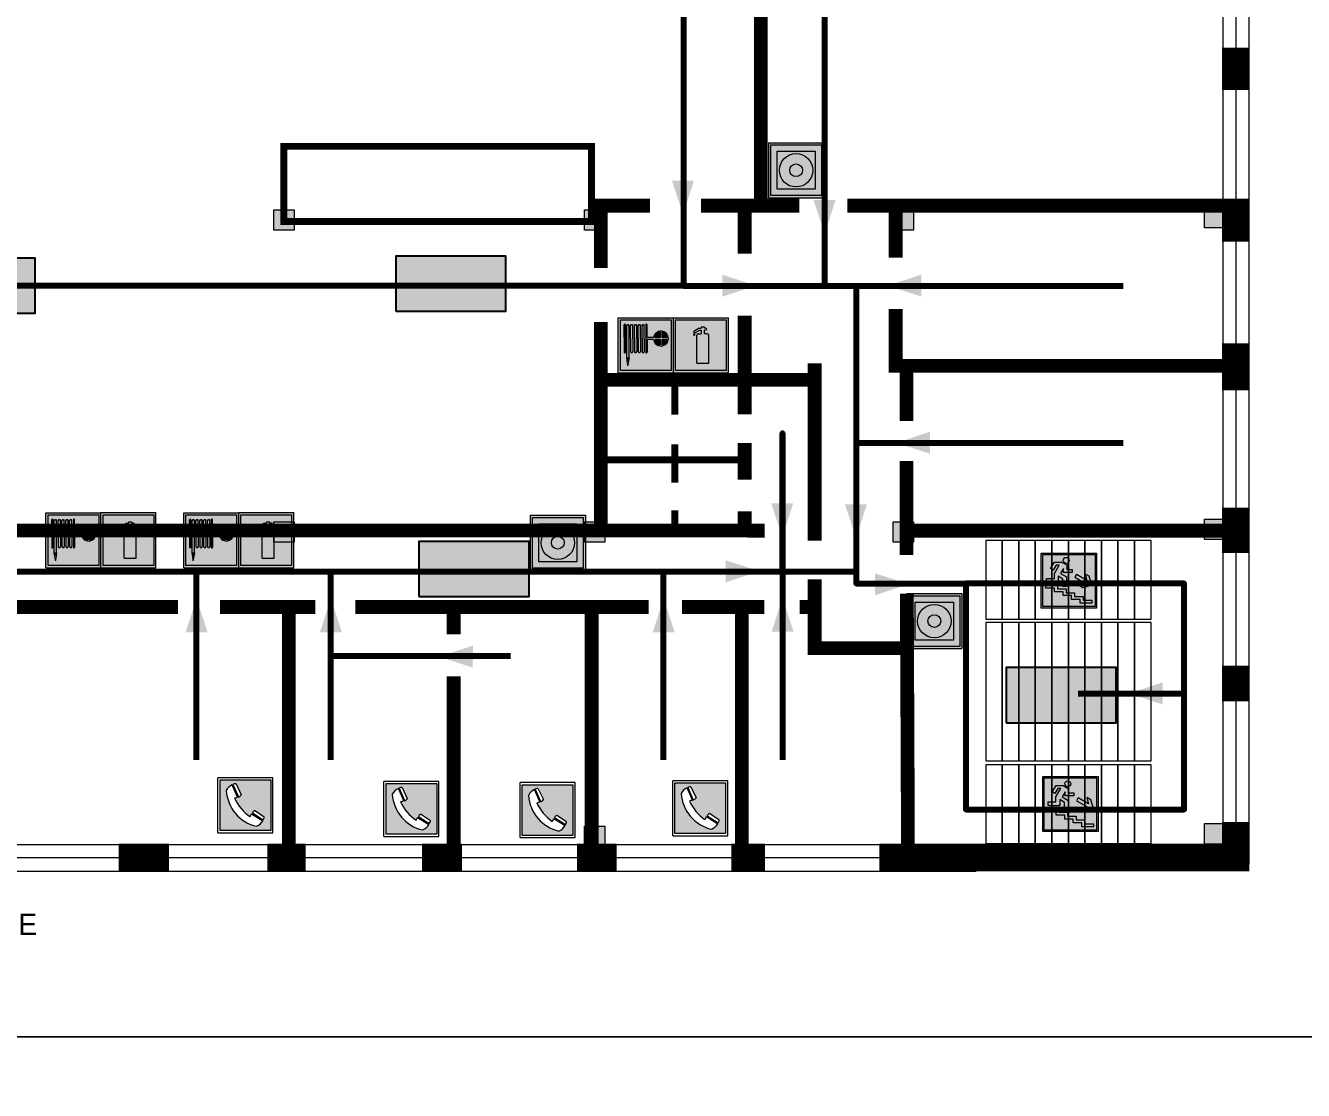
# Model space of a CAD drawing. Header units: millimetres. Extents: x 13810 to 67229, y 12374 to 21950.
# Drawn here: x 25011.2 to 25178.2, y 14932.6 to 15071.8 of the extents above; entities that cross this region are included whole.
import ezdxf

# ---------------------------------------------------------------- set-up
doc = ezdxf.new("R2010")
doc.units = ezdxf.units.MM
doc.layers.add('План_Штампы', color=7, linetype='Continuous')
doc.styles.add('обычный', font='arial.ttf')

# ---------------------------------------------------------------- blocks, each defined once
blk = doc.blocks.new('A$C32E8229D')
at = {"true_color": 0xffffff}
blk.add_hatch(color=7, dxfattribs=at).paths.add_polyline_path([(0, 0), (0, -8), (16, -8), (16, 0)])
h = blk.add_hatch(color=126)
h.paths.add_polyline_path([(0.2, -0.2), (15.8, -0.2), (15.8, -7.8), (0.2, -7.8)])
h.paths.add_polyline_path([(13.49, -2.05), (12.08, -2.05), (11.37, -2.63, 0.162397), (11.29, -2.84), (11.29, -3.63), (10.35, -3.63), (10.35, -4.05), (11.68, -4.05), (11.68, -3.48), (12.26, -4.28), (11.29, -5.1), (11.29, -6.78), (11.85, -6.78), (11.85, -5.44), (12.8, -4.64), (12.8, -5.94), (14.46, -5.94), (14.46, -5.39), (13.45, -5.39), (13.45, -3.97), (12.46, -2.59), (13.15, -2.59), (13.69, -3.34), (14.18, -3)], flags=16)
h.paths.add_polyline_path([(10.74, -1.82, 1), (11.8, -1.82, 1)], flags=16)
h.paths.add_polyline_path([(9.39, -3.59), (5.99, -3.59), (6.56, -3.03), (5.91, -3.03), (5.1, -3.83), (5.91, -4.64), (6.56, -4.64), (5.99, -4.09), (9.39, -4.09)], flags=16)
h.paths.add_polyline_path([(4.29, -1.08), (1.72, -1.08), (1.72, -6.6), (4.29, -6.6)], flags=16)
at = {"color": 126}
blk.add_lwpolyline([(16, -8), (0, -8), (0, 0), (16, 0)], close=True, dxfattribs=at)
blk = doc.blocks.new('A$C54414219')
at = {"true_color": 0xffffff}
h = blk.add_hatch(color=7, dxfattribs=at)
h.paths.add_polyline_path([(2.39, -9.45), (2.39, -18.3), (11.23, -18.3), (11.23, -9.45)], flags=0)
h.paths.add_polyline_path([(10.71, -13.87, -1), (2.92, -13.87, -1)], flags=0)
h.paths.add_polyline_path([(8.3, -13.87, -1), (5.33, -13.87, -1)], flags=0)
h.paths.add_polyline_path([(0.41, -7.47), (0.41, -20.27), (13.21, -20.27), (13.21, -7.47)])
h.paths.add_polyline_path([(0.92, -19.77), (12.71, -19.77), (12.71, -7.98), (0.92, -7.98)], flags=16)
h.paths.add_polyline_path([(11.23, -9.45), (11.23, -18.3), (2.39, -18.3), (2.39, -9.45)], flags=0)
at = {"lineweight": 5}
h = blk.add_hatch(color=242, dxfattribs=at)
h.paths.add_polyline_path([(12.71, -7.98), (0.92, -7.98), (0.92, -19.77), (12.71, -19.77)])
h.paths.add_polyline_path([(11.23, -18.3), (2.39, -18.3), (2.39, -9.45), (11.23, -9.45)], flags=16)
h.paths.add_polyline_path([(10.71, -13.87, -1), (2.92, -13.87, -1)], flags=0)
h.paths.add_polyline_path([(8.3, -13.87, -1), (5.33, -13.87, -1)], flags=0)
at = {"true_color": 0xffffff}
h = blk.add_hatch(color=7, dxfattribs=at)
h.paths.add_polyline_path([(2.39, -9.45), (2.39, -18.3), (11.23, -18.3), (11.23, -9.45)])
h.paths.add_polyline_path([(10.71, -13.87, -1), (2.92, -13.87, -1)], flags=16)
h.paths.add_polyline_path([(8.3, -13.87, -1), (5.33, -13.87, -1)], flags=0)
at = {"lineweight": 5}
h = blk.add_hatch(color=242, dxfattribs=at)
h.paths.add_polyline_path([(2.92, -13.87, 1), (10.71, -13.87, 1)])
h.paths.add_polyline_path([(8.3, -13.87, -1), (5.33, -13.87, -1)], flags=16)
at = {"color": 242, "lineweight": 5}
for p, q in [((0.41, -20.27), (0.41, -7.47)), ((0.41, -7.47), (13.21, -7.47)), ((0.41, -7.47), (13.21, -7.47)), ((13.21, -20.27), (13.21, -7.47)), ((0.41, -20.27), (13.21, -20.27))]:
    blk.add_line(p, q, dxfattribs=at)
for points in [[(0.92, -7.98), (12.71, -7.98), (12.71, -19.77), (0.92, -19.77)], [(2.39, -9.45), (11.23, -9.45), (11.23, -18.3), (2.39, -18.3)]]:
    blk.add_lwpolyline(points, close=True, dxfattribs=at)
for radius in [3.89, 1.49]:
    blk.add_circle((6.81, -13.87), radius, dxfattribs=at)
blk = doc.blocks.new('A$C456E1F9C')
at = {"lineweight": 5}
h = blk.add_hatch(color=242, dxfattribs=at)
h.paths.add_polyline_path([(0.51, -1.47), (0.51, -13.26), (12.29, -13.26), (12.29, -1.47)])
h.paths.add_polyline_path([(5.42, -4.95, -0.254479), (4.78, -5.4), (3.52, -2.53, -0.209735), (4.23, -2.4)], flags=16)
h.paths.add_polyline_path([(8.53, -8.6), (10.87, -10.17), (10.54, -10.76), (8.03, -9.13, -0.192251)], flags=16)
h.paths.add_polyline_path([(4.61, -5.49, 0.005518), (3.87, -5.72, 0.128647), (7.49, -10.01, 0.00809), (7.83, -9.33), (10.47, -10.97, -0.16736), (8.99, -12.25, -0.327862), (1.95, -3.95, -0.166952), (3.36, -2.62)], flags=16)
at = {"color": 242, "lineweight": 5}
for p, q in [((0, -13.77), (0, -0.97)), ((12.8, -0.97), (0, -0.97)), ((4.61, -5.49), (3.36, -2.62)), ((3.52, -2.53), (4.78, -5.4)), ((4.23, -2.4), (5.42, -4.95)), ((12.8, -13.77), (12.8, -0.97)), ((10.81, -10.12), (8.53, -8.6)), ((7.83, -9.33), (10.47, -10.97)), ((8.03, -9.13), (10.54, -10.76)), ((10.54, -10.76), (10.8, -10.3)), ((10.8, -10.3), (10.81, -10.12)), ((0, -13.77), (12.8, -13.77))]:
    blk.add_line(p, q, dxfattribs=at)
blk.add_lwpolyline([(0.51, -1.47), (12.29, -1.47), (12.29, -13.26), (0.51, -13.26)], close=True, dxfattribs=at)
for centre, radius, start, end in [((4.59, -5.34), 2.99, 114.2845, 152.1974), ((4.02, -3.27), 0.891, 76.3284, 123.7092), ((11.12, -3.31), 9.19, 183.9915, 256.6009), ((14.98, -39.1), 35.17, 107.1487, 108.4135), ((13.86, -0.94), 11.08, 205.5536, 234.8762), ((4.68, -4.59), 0.824, 276.9621, 334.0723), ((8.94, -9.5), 0.989, 114.4092, 157.9388), ((-13.31, 0.8), 23.44, 332.5487, 334.4027), ((7.87, -9.46), 3, 291.9291, 329.9329)]:
    blk.add_arc(centre, radius, start, end, dxfattribs=at)
blk = doc.blocks.new('вниз')
at = {"lineweight": 0, "true_color": 0xffffff}
h = blk.add_hatch(color=7, dxfattribs=at)
h.dxf.hatch_style = 1
h.paths.add_polyline_path([(40994.51, -4472.22), (40986.51, -4472.22), (40986.51, -4480.22), (40994.51, -4480.22)])
h.paths.add_polyline_path([(40994.31, -4472.42), (40994.31, -4480.01), (40986.71, -4480.01), (40986.71, -4472.42)], flags=16)
h.paths.add_polyline_path([(40988.43, -4473.53), (40989.43, -4473.53), (40990.19, -4473.96), (40990.19, -4474.6), (40991, -4474.6), (40991, -4475.06), (40989.73, -4475.06), (40989.73, -4474.46), (40989.3, -4475.18), (40990.17, -4475.7), (40990.17, -4477.11), (40989.63, -4477.11), (40989.63, -4476.01), (40988.94, -4475.59), (40988.94, -4476.46), (40988.94, -4476.46), (40987.47, -4476.46), (40987.26, -4476.46), (40987.26, -4475.92), (40988.4, -4475.92), (40988.4, -4475.2), (40989.1, -4473.99), (40988.66, -4473.99), (40988.24, -4474.7), (40987.86, -4474.47), (40988.41, -4473.56)], flags=0)
h.paths.add_polyline_path([(40990.55, -4473.29, -1), (40989.69, -4473.29, -1)], flags=0)
h.paths.add_polyline_path([(40988.85, -4476.89), (40988.85, -4477.43), (40990.1, -4477.43), (40990.1, -4477.99), (40991.34, -4477.99), (40991.34, -4478.54), (40992.59, -4478.54), (40992.59, -4479.09), (40993.83, -4479.09), (40993.83, -4479.52), (40992.17, -4479.52), (40992.17, -4478.97), (40990.91, -4478.97), (40990.91, -4478.41), (40989.68, -4478.41), (40989.68, -4477.86), (40988.43, -4477.86), (40988.43, -4477.31), (40987.6, -4477.31), (40987.18, -4477.31), (40987.18, -4476.89)], flags=0)
h.paths.add_polyline_path([(40991.61, -4475.33), (40993.12, -4476.2), (40992.9, -4475.27), (40993.48, -4475.6), (40993.83, -4476.88), (40992.56, -4477.22), (40991.97, -4476.88), (40992.9, -4476.61), (40991.38, -4475.74), (40991.58, -4475.39)], flags=0)
h.paths.add_polyline_path([(40990.19, -4473.96), (40989.43, -4473.53), (40988.43, -4473.53), (40988.41, -4473.56), (40987.86, -4474.47), (40988.24, -4474.7), (40988.66, -4473.99), (40989.1, -4473.99), (40988.4, -4475.2), (40988.4, -4475.92), (40987.26, -4475.92), (40987.26, -4476.46), (40987.47, -4476.46), (40988.94, -4476.46), (40988.94, -4476.27), (40988.94, -4475.59), (40989.63, -4476.01), (40989.63, -4477.11), (40990.17, -4477.11), (40990.17, -4475.7), (40989.3, -4475.18), (40989.73, -4474.46), (40989.73, -4475.06), (40991, -4475.06), (40991, -4474.6), (40990.19, -4474.6)], flags=0)
h.paths.add_polyline_path([(40990.55, -4473.29, 1), (40989.69, -4473.29, 1)], flags=0)
h.paths.add_polyline_path([(40991.61, -4475.33), (40991.58, -4475.39), (40991.38, -4475.74), (40992.9, -4476.61), (40991.97, -4476.88), (40992.56, -4477.22), (40993.83, -4476.88), (40993.48, -4475.6), (40992.9, -4475.27), (40993.12, -4476.2)], flags=0)
h.paths.add_polyline_path([(40990.1, -4477.43), (40988.85, -4477.43), (40988.85, -4476.89), (40987.18, -4476.89), (40987.18, -4477.31), (40987.6, -4477.31), (40988.43, -4477.31), (40988.43, -4477.86), (40989.68, -4477.86), (40989.68, -4478.41), (40990.91, -4478.41), (40990.91, -4478.97), (40992.17, -4478.97), (40992.17, -4479.52), (40993.83, -4479.52), (40993.83, -4479.09), (40992.59, -4479.09), (40992.59, -4478.54), (40991.34, -4478.54), (40991.34, -4477.99), (40990.1, -4477.99)], flags=0)
at = {"lineweight": 0}
h = blk.add_hatch(color=126, dxfattribs=at)
h.dxf.hatch_style = 1
h.paths.add_polyline_path([(40994.31, -4472.42), (40986.71, -4472.42), (40986.71, -4480.01), (40994.31, -4480.01)])
h.paths.add_polyline_path([(40988.43, -4473.53), (40989.43, -4473.53), (40990.19, -4473.96), (40990.19, -4474.6), (40991, -4474.6), (40991, -4475.06), (40989.73, -4475.06), (40989.73, -4474.46), (40989.3, -4475.18), (40990.17, -4475.7), (40990.17, -4477.11), (40989.63, -4477.11), (40989.63, -4476.01), (40988.94, -4475.59), (40988.94, -4476.46), (40988.94, -4476.46), (40987.47, -4476.46), (40987.26, -4476.46), (40987.26, -4475.92), (40988.4, -4475.92), (40988.4, -4475.2), (40989.1, -4473.99), (40988.66, -4473.99), (40988.24, -4474.7), (40987.86, -4474.47), (40988.41, -4473.56)], flags=16)
h.paths.add_polyline_path([(40990.55, -4473.29, -1), (40989.69, -4473.29, -1)], flags=16)
h.paths.add_polyline_path([(40988.85, -4476.89), (40988.85, -4477.43), (40990.1, -4477.43), (40990.1, -4477.99), (40991.34, -4477.99), (40991.34, -4478.54), (40992.59, -4478.54), (40992.59, -4479.09), (40993.83, -4479.09), (40993.83, -4479.52), (40992.17, -4479.52), (40992.17, -4478.97), (40990.91, -4478.97), (40990.91, -4478.41), (40989.68, -4478.41), (40989.68, -4477.86), (40988.43, -4477.86), (40988.43, -4477.31), (40987.6, -4477.31), (40987.18, -4477.31), (40987.18, -4476.89)], flags=16)
h.paths.add_polyline_path([(40991.61, -4475.33), (40993.12, -4476.2), (40992.9, -4475.27), (40993.48, -4475.6), (40993.83, -4476.88), (40992.56, -4477.22), (40991.97, -4476.88), (40992.9, -4476.61), (40991.38, -4475.74), (40991.58, -4475.39)], flags=16)
at = {"lineweight": 0, "true_color": 0xffffff}
h = blk.add_hatch(color=7, dxfattribs=at)
h.dxf.hatch_style = 1
h.paths.add_polyline_path([(40989.73, -4474.46), (40989.73, -4475.06), (40991, -4475.06), (40991, -4474.6), (40990.19, -4474.6), (40990.19, -4473.96), (40989.43, -4473.53), (40988.43, -4473.53), (40988.41, -4473.56), (40987.86, -4474.47), (40988.24, -4474.7), (40988.66, -4473.99), (40989.1, -4473.99), (40988.4, -4475.2), (40988.4, -4475.92), (40987.26, -4475.92), (40987.26, -4476.46), (40987.47, -4476.46), (40988.94, -4476.46), (40988.94, -4475.59), (40989.63, -4476.01), (40989.63, -4477.11), (40990.17, -4477.11), (40990.17, -4475.7), (40989.3, -4475.18)])
h.paths.add_polyline_path([(40989.69, -4473.29, 1), (40990.55, -4473.29, 1)])
h.paths.add_polyline_path([(40991.61, -4475.33), (40991.58, -4475.39), (40991.38, -4475.74), (40992.9, -4476.61), (40991.97, -4476.88), (40992.56, -4477.22), (40993.83, -4476.88), (40993.48, -4475.6), (40992.9, -4475.27), (40993.12, -4476.2)])
h.paths.add_polyline_path([(40990.1, -4477.43), (40988.85, -4477.43), (40988.85, -4476.89), (40987.18, -4476.89), (40987.18, -4477.31), (40987.6, -4477.31), (40988.43, -4477.31), (40988.43, -4477.86), (40989.68, -4477.86), (40989.68, -4478.41), (40990.91, -4478.41), (40990.91, -4478.97), (40992.17, -4478.97), (40992.17, -4479.52), (40993.83, -4479.52), (40993.83, -4479.09), (40992.59, -4479.09), (40992.59, -4478.54), (40991.34, -4478.54), (40991.34, -4477.99), (40990.1, -4477.99)])
at = {"color": 126, "lineweight": 0}
for points in [[(40986.51, -4472.22), (40994.51, -4472.22), (40994.51, -4480.22), (40986.51, -4480.22)], [(40986.71, -4472.42), (40994.31, -4472.42), (40994.31, -4480.01), (40986.71, -4480.01)]]:
    blk.add_lwpolyline(points, close=True, dxfattribs=at)
for points in [[(40987.47, -4476.46), (40987.26, -4476.46), (40987.26, -4475.92), (40988.4, -4475.92), (40988.4, -4475.2), (40989.1, -4473.99), (40988.66, -4473.99), (40988.24, -4474.7), (40987.86, -4474.47), (40988.41, -4473.56), (40988.43, -4473.53), (40989.43, -4473.53), (40990.19, -4473.96), (40990.19, -4474.6), (40991, -4474.6), (40991, -4475.06), (40989.73, -4475.06), (40989.73, -4474.46), (40989.3, -4475.18), (40990.17, -4475.7), (40990.17, -4477.11), (40989.63, -4477.11), (40989.63, -4476.01), (40988.94, -4475.59), (40988.94, -4476.46)], [(40987.47, -4476.46), (40988.94, -4476.46), (40988.94, -4476.27)], [(40991.58, -4475.39), (40991.38, -4475.74), (40992.9, -4476.61), (40991.97, -4476.88), (40992.56, -4477.22), (40993.83, -4476.88), (40993.48, -4475.6), (40992.9, -4475.27), (40993.12, -4476.2), (40991.61, -4475.33), (40991.58, -4475.39)], [(40987.6, -4477.31), (40987.18, -4477.31), (40987.18, -4476.89), (40988.85, -4476.89), (40988.85, -4477.43), (40990.1, -4477.43), (40990.1, -4477.99), (40991.34, -4477.99), (40991.34, -4478.54), (40992.59, -4478.54), (40992.59, -4479.09), (40993.83, -4479.09), (40993.83, -4479.52), (40992.17, -4479.52), (40992.17, -4478.97), (40990.91, -4478.97), (40990.91, -4478.41), (40989.68, -4478.41), (40989.68, -4477.86), (40988.43, -4477.86), (40988.43, -4477.31), (40987.6, -4477.31)]]:
    blk.add_lwpolyline(points, dxfattribs=at)
blk.add_circle((40990.12, -4473.29), 0.432, dxfattribs=at)
blk = doc.blocks.new('A$C37112FD5')
at = {"true_color": 0xf5f5ff}
h = blk.add_hatch(color=7, dxfattribs=at)
h.dxf.hatch_style = 1
h.paths.add_polyline_path([(12.8, -7.4), (0, -7.4), (0, -20.2), (12.8, -20.2)])
h.paths.add_polyline_path([(12.29, -7.91), (12.29, -19.69), (0.51, -19.69), (0.51, -7.91)], flags=16)
h.paths.add_polyline_path([(4.98, -9.04, -0.42597), (5.17, -9.22), (5.17, -12.25), (5.17, -15.29, -0.432244), (4.98, -15.47), (4.83, -15.47, -0.42597), (4.64, -15.29), (4.64, -12.25), (4.64, -9.22, -0.432244), (4.83, -9.04)], flags=0)
h.paths.add_polyline_path([(4.28, -9.22), (4.28, -12.25), (4.28, -15.29, -0.432244), (4.09, -15.47), (3.94, -15.47, -0.42597), (3.75, -15.29), (3.75, -12.25), (3.75, -9.22, -0.432244), (3.94, -9.04), (4.09, -9.04, -0.42597)], flags=0)
h.paths.add_polyline_path([(5.72, -9.04), (5.87, -9.04, -0.42597), (6.06, -9.22), (6.06, -12.25), (6.06, -15.29, -0.432244), (5.87, -15.47), (5.72, -15.47, -0.42597), (5.53, -15.29), (5.53, -12.25), (5.53, -9.22, -0.432244)], flags=0)
h.paths.add_polyline_path([(6.42, -8.9), (6.5, -8.9, -0.42597), (6.69, -9.08), (6.69, -12.03), (8.21, -12.03, -15.824349), (8.21, -12.47), (6.69, -12.47), (6.69, -15.42, -0.432244), (6.5, -15.6), (6.42, -15.6)], flags=0)
h.paths.add_polyline_path([(3.39, -9.22), (3.39, -12.25), (3.39, -15.29, -0.432244), (3.2, -15.47), (3.05, -15.47, -0.42597), (2.85, -15.29), (2.85, -12.25), (2.85, -9.22, -0.432244), (3.05, -9.04), (3.2, -9.04, -0.42597)], flags=0)
h.paths.add_polyline_path([(2.5, -9.22), (2.5, -16.71), (1.96, -16.71), (1.96, -9.22, -0.432244), (2.15, -9.04), (2.31, -9.04, -0.42597)], flags=0)
h.paths.add_polyline_path([(1.61, -8.9), (1.61, -15.6), (1.57, -15.6, -0.42597), (1.37, -15.42), (1.37, -12.03), (1.37, -9.09, -0.432244), (1.57, -8.9)], flags=0)
h.paths.add_polyline_path([(9.76, -10.81), (9.76, -12.03), (8.49, -12.03, -0.336371)], flags=0)
h.paths.add_polyline_path([(8.49, -12.47), (9.76, -12.47), (9.76, -13.7, -0.336371)], flags=0)
h.paths.add_polyline_path([(10.11, -10.81, -0.336371), (11.38, -12.03), (10.11, -12.03)], flags=0)
h.paths.add_polyline_path([(10.11, -12.47), (11.38, -12.47, -0.336371), (10.11, -13.7)], flags=0)
h.paths.add_polyline_path([(2.5, -16.84), (2.5, -17.05), (1.97, -17.05), (1.97, -16.84)], flags=0)
h.paths.add_polyline_path([(2.5, -17.24, -0.033778), (2.24, -18.6, -0.033778), (1.97, -17.24)], flags=0)
h = blk.add_hatch(color=242)
h.dxf.hatch_style = 1
h.paths.add_polyline_path([(12.29, -7.91), (0.51, -7.91), (0.51, -19.69), (12.29, -19.69)])
h.paths.add_polyline_path([(6.42, -15.6), (6.42, -8.9), (6.5, -8.9, -0.42597), (6.69, -9.08), (6.69, -12.03), (8.21, -12.03, -15.824349), (8.21, -12.47), (6.69, -12.47), (6.69, -15.42, -0.432244), (6.5, -15.6)], flags=16)
h.paths.add_polyline_path([(5.87, -15.47), (5.72, -15.47, -0.42597), (5.53, -15.29), (5.53, -12.25), (5.53, -9.22, -0.432244), (5.72, -9.04), (5.87, -9.04, -0.42597), (6.06, -9.22), (6.06, -12.25), (6.06, -15.29, -0.432244)], flags=16)
h.paths.add_polyline_path([(4.98, -15.47), (4.83, -15.47, -0.42597), (4.64, -15.29), (4.64, -12.25), (4.64, -9.22, -0.432244), (4.83, -9.04), (4.98, -9.04, -0.42597), (5.17, -9.22), (5.17, -12.25), (5.17, -15.29, -0.432244)], flags=16)
h.paths.add_polyline_path([(4.09, -15.47), (3.94, -15.47, -0.42597), (3.75, -15.29), (3.75, -12.25), (3.75, -9.22, -0.432244), (3.94, -9.04), (4.09, -9.04, -0.42597), (4.28, -9.22), (4.28, -12.25), (4.28, -15.29, -0.432244)], flags=16)
h.paths.add_polyline_path([(3.2, -15.47), (3.05, -15.47, -0.42597), (2.85, -15.29), (2.85, -12.25), (2.85, -9.22, -0.432244), (3.05, -9.04), (3.2, -9.04, -0.42597), (3.39, -9.22), (3.39, -12.25), (3.39, -15.29, -0.432244)], flags=16)
h.paths.add_polyline_path([(2.5, -17.05), (1.97, -17.05), (1.97, -16.84), (2.5, -16.84)], flags=16)
h.paths.add_polyline_path([(2.5, -17.24, -0.033778), (2.24, -18.6, -0.033778), (1.97, -17.24)], flags=16)
h.paths.add_polyline_path([(2.5, -16.71), (1.96, -16.71), (1.96, -9.22, -0.432244), (2.15, -9.04), (2.31, -9.04, -0.42597), (2.5, -9.22)], flags=16)
h.paths.add_polyline_path([(1.61, -15.6), (1.57, -15.6, -0.42597), (1.37, -15.42), (1.37, -12.03), (1.37, -9.09, -0.432244), (1.57, -8.9), (1.61, -8.9)], flags=16)
h.paths.add_polyline_path([(8.49, -12.47), (9.76, -12.47), (9.76, -13.7, -0.336371)], flags=0)
h.paths.add_polyline_path([(10.11, -13.7), (10.11, -12.47), (11.38, -12.47, -0.336371)], flags=0)
h.paths.add_polyline_path([(8.49, -12.03, -0.336371), (9.76, -10.81), (9.76, -12.03)], flags=0)
h.paths.add_polyline_path([(10.11, -12.03), (10.11, -10.81, -0.336371), (11.38, -12.03)], flags=0)
h = blk.add_hatch(color=7, dxfattribs=at)
h.dxf.hatch_style = 1
h.paths.add_polyline_path([(1.61, -8.9), (1.57, -8.9, 0.432244), (1.37, -9.09), (1.37, -12.03), (1.37, -15.42, 0.42597), (1.57, -15.6), (1.61, -15.6)])
h.paths.add_polyline_path([(2.5, -9.22, 0.42597), (2.31, -9.04), (2.15, -9.04, 0.432244), (1.96, -9.22), (1.96, -16.71), (2.5, -16.71)])
h.paths.add_polyline_path([(2.5, -16.84), (1.97, -16.84), (1.97, -17.05), (2.5, -17.05)])
h.paths.add_polyline_path([(2.5, -17.24), (1.97, -17.24, 0.033778), (2.24, -18.6, 0.033778)])
h.paths.add_polyline_path([(3.39, -12.25), (3.39, -9.22, 0.42597), (3.2, -9.04), (3.05, -9.04, 0.432244), (2.85, -9.22), (2.85, -12.25), (2.85, -15.29, 0.42597), (3.05, -15.47), (3.2, -15.47, 0.432244), (3.39, -15.29)])
h.paths.add_polyline_path([(4.28, -12.25), (4.28, -9.22, 0.42597), (4.09, -9.04), (3.94, -9.04, 0.432244), (3.75, -9.22), (3.75, -12.25), (3.75, -15.29, 0.42597), (3.94, -15.47), (4.09, -15.47, 0.432244), (4.28, -15.29)])
h.paths.add_polyline_path([(5.17, -12.25), (5.17, -9.22, 0.42597), (4.98, -9.04), (4.83, -9.04, 0.432244), (4.64, -9.22), (4.64, -12.25), (4.64, -15.29, 0.42597), (4.83, -15.47), (4.98, -15.47, 0.432244), (5.17, -15.29)])
h.paths.add_polyline_path([(6.06, -12.25), (6.06, -9.22, 0.42597), (5.87, -9.04), (5.72, -9.04, 0.432244), (5.53, -9.22), (5.53, -12.25), (5.53, -15.29, 0.42597), (5.72, -15.47), (5.87, -15.47, 0.432244), (6.06, -15.29)])
h.paths.add_polyline_path([(6.69, -12.47), (8.21, -12.47, 15.824349), (8.21, -12.03), (6.69, -12.03), (6.69, -9.08, 0.42597), (6.5, -8.9), (6.42, -8.9), (6.42, -15.6), (6.5, -15.6, 0.432244), (6.69, -15.42)])
h.paths.add_polyline_path([(8.49, -12.47), (9.76, -12.47), (9.76, -13.7, -0.336371)], flags=16)
h.paths.add_polyline_path([(8.49, -12.03, -0.336371), (9.76, -10.81), (9.76, -12.03)], flags=16)
h.paths.add_polyline_path([(10.11, -12.47), (11.38, -12.47, -0.336371), (10.11, -13.7)], flags=16)
h.paths.add_polyline_path([(10.11, -12.03), (10.11, -10.81, -0.336371), (11.38, -12.03)], flags=16)
h = blk.add_hatch(color=242)
h.dxf.hatch_style = 1
h.paths.add_polyline_path([(9.76, -10.81, 0.336371), (8.49, -12.03), (9.76, -12.03)])
h.paths.add_polyline_path([(10.11, -10.81), (10.11, -12.03), (11.38, -12.03, 0.336371)])
h.paths.add_polyline_path([(11.38, -12.47), (10.11, -12.47), (10.11, -13.7, 0.336371)])
h.paths.add_polyline_path([(9.76, -12.47), (8.49, -12.47, 0.336371), (9.76, -13.7)])
at = {"color": 242, "lineweight": 5}
for p, q in [((0, -20.2), (0, -7.4)), ((0, -7.4), (12.8, -7.4)), ((1.57, -8.9), (1.61, -8.9)), ((1.61, -8.9), (1.61, -15.6)), ((6.42, -8.9), (6.42, -15.6)), ((6.5, -8.9), (6.42, -8.9)), ((12.8, -20.2), (12.8, -7.4)), ((1.37, -12.03), (1.37, -9.08)), ((1.96, -16.71), (1.96, -9.22)), ((2.15, -9.04), (2.31, -9.04)), ((2.5, -16.71), (2.5, -9.22)), ((2.85, -12.25), (2.85, -9.22)), ((3.05, -9.04), (3.2, -9.04)), ((3.39, -12.25), (3.39, -9.22)), ((3.75, -12.25), (3.75, -9.22)), ((3.94, -9.04), (4.09, -9.04)), ((4.28, -12.25), (4.28, -9.22)), ((4.64, -12.25), (4.64, -9.22)), ((4.83, -9.04), (4.98, -9.04)), ((5.17, -12.25), (5.17, -9.22)), ((5.53, -12.25), (5.53, -9.22)), ((5.72, -9.04), (5.87, -9.04)), ((6.06, -12.25), (6.06, -9.22)), ((6.69, -12.03), (6.69, -9.08)), ((9.76, -10.81), (9.76, -12.03)), ((10.11, -10.81), (10.11, -12.03)), ((1.37, -12.03), (1.37, -15.42)), ((2.85, -12.25), (2.85, -15.29)), ((3.39, -12.25), (3.39, -15.29)), ((3.75, -12.25), (3.75, -15.29)), ((4.28, -12.25), (4.28, -15.29)), ((4.64, -12.25), (4.64, -15.29)), ((5.17, -12.25), (5.17, -15.29)), ((5.53, -12.25), (5.53, -15.29)), ((6.06, -12.25), (6.06, -15.29)), ((8.21, -12.03), (6.69, -12.03)), ((8.21, -12.47), (6.69, -12.47)), ((6.69, -12.47), (6.69, -15.42)), ((9.76, -12.03), (8.49, -12.03)), ((9.76, -12.47), (8.49, -12.47)), ((9.76, -12.47), (9.76, -13.7)), ((11.38, -12.03), (10.11, -12.03)), ((11.38, -12.47), (10.11, -12.47)), ((10.11, -12.47), (10.11, -13.7)), ((1.57, -15.6), (1.61, -15.6)), ((1.96, -16.71), (2.5, -16.71)), ((1.97, -16.84), (2.5, -16.84)), ((1.97, -17.05), (1.97, -16.84)), ((2.5, -17.05), (1.97, -17.05)), ((1.97, -17.24), (2.5, -17.24)), ((2.5, -16.84), (2.5, -17.05)), ((3.05, -15.47), (3.2, -15.47)), ((3.94, -15.47), (4.09, -15.47)), ((4.83, -15.47), (4.98, -15.47)), ((5.72, -15.47), (5.87, -15.47)), ((6.42, -15.6), (6.5, -15.6)), ((0, -20.2), (12.8, -20.2))]:
    blk.add_line(p, q, dxfattribs=at)
blk.add_lwpolyline([(0.51, -7.91), (12.29, -7.91), (12.29, -19.69), (0.51, -19.69)], close=True, dxfattribs=at)
for centre, radius, start, end in [((1.56, -9.09), 0.182, 87.1027, 180.6071), ((6.51, -9.09), 0.182, 359.3929, 92.8973), ((2.15, -9.22), 0.182, 87.1027, 180.6071), ((2.32, -9.22), 0.182, 359.3929, 92.8973), ((3.04, -9.22), 0.182, 87.1027, 180.6071), ((3.21, -9.22), 0.182, 359.3929, 92.8973), ((3.93, -9.22), 0.182, 87.1027, 180.6071), ((4.1, -9.22), 0.182, 359.3929, 92.8973), ((4.82, -9.22), 0.182, 87.1027, 180.6071), ((4.99, -9.22), 0.182, 359.3929, 92.8973), ((5.71, -9.22), 0.182, 87.1027, 180.6071), ((5.88, -9.22), 0.182, 359.3929, 92.8973), ((9.93, -12.25), 1.74, 187.2319, 172.7681), ((9.93, -12.25), 1.46, 96.9927, 171.3585), ((9.93, -12.25), 1.46, 8.6415, 83.0073), ((9.93, -12.25), 1.46, 188.6415, 263.0073), ((9.93, -12.25), 1.46, 276.9927, 351.3585), ((1.56, -15.42), 0.182, 179.3929, 272.8973), ((12.17, -15.98), 10.27, 187.041, 194.7793), ((-7.7, -15.98), 10.27, 345.2207, 352.959), ((3.04, -15.29), 0.182, 179.3929, 272.8973), ((3.21, -15.29), 0.182, 267.1027, 0.6071), ((3.93, -15.29), 0.182, 179.3929, 272.8973), ((4.1, -15.29), 0.182, 267.1027, 0.6071), ((4.82, -15.29), 0.182, 179.3929, 272.8973), ((4.99, -15.29), 0.182, 267.1027, 0.6071), ((5.71, -15.29), 0.182, 179.3929, 272.8973), ((5.88, -15.29), 0.182, 267.1027, 0.6071), ((6.51, -15.42), 0.182, 267.1027, 0.6071)]:
    blk.add_arc(centre, radius, start, end, dxfattribs=at)
blk = doc.blocks.new('A$C3AD82952')
at = {"true_color": 0xf5f5ff}
h = blk.add_hatch(color=7, dxfattribs=at)
h.dxf.hatch_style = 1
h.paths.add_polyline_path([(8.21, 8.73, 0.414214), (7.89, 9.05), (7.22, 9.05), (7.22, 9.92), (7.59, 9.92, 1), (7.57, 10.36), (7.22, 10.36), (7.22, 10.6), (6.43, 10.6), (6.43, 10.36), (6.01, 10.36), (4.74, 9.59), (4.74, 8.69), (4.98, 8.73), (4.98, 9.26), (6.12, 9.91), (6.43, 9.91), (6.43, 9.05), (5.76, 9.05, 0.414214), (5.44, 8.73), (5.44, 2.2), (8.21, 2.2)], flags=0)
h.paths.add_polyline_path([(12.8, 12.8), (0, 12.8), (0, 0), (12.8, 0)])
h.paths.add_polyline_path([(0.51, 12.29), (12.29, 12.29), (12.29, 0.51), (0.51, 0.51)], flags=16)
h.paths.add_polyline_path([(4.74, 9.59), (6.01, 10.36), (6.43, 10.36), (6.43, 10.6), (7.22, 10.6), (7.22, 10.36), (7.59, 10.36, -0.94586), (7.59, 9.92), (7.22, 9.92), (7.22, 9.05), (7.89, 9.05, -0.414214), (8.21, 8.73), (8.21, 2.2), (5.44, 2.2), (5.44, 8.73, -0.414214), (5.76, 9.05), (6.43, 9.05), (6.43, 9.91), (6.12, 9.91), (4.98, 9.26), (4.98, 8.73), (4.74, 8.69)], flags=0)
h = blk.add_hatch(color=242)
h.dxf.hatch_style = 1
h.paths.add_polyline_path([(12.29, 12.29), (0.51, 12.29), (0.51, 0.51), (12.29, 0.51)])
h.paths.add_polyline_path([(4.74, 8.69), (4.74, 9.59), (6.01, 10.36), (6.43, 10.36), (6.43, 10.6), (7.22, 10.6), (7.22, 10.36), (7.59, 10.36, -0.94586), (7.59, 9.92), (7.22, 9.92), (7.22, 9.05), (7.89, 9.05, -0.414214), (8.21, 8.73), (8.21, 2.2), (5.44, 2.2), (5.44, 8.73, -0.414214), (5.76, 9.05), (6.43, 9.05), (6.43, 9.91), (6.12, 9.91), (4.98, 9.26), (4.98, 8.73)], flags=16)
h = blk.add_hatch(color=7, dxfattribs=at)
h.dxf.hatch_style = 1
h.paths.add_polyline_path([(8.21, 8.73, 0.414214), (7.89, 9.05), (7.22, 9.05), (7.22, 9.92), (7.59, 9.92, 1), (7.57, 10.36), (7.22, 10.36), (7.22, 10.6), (6.43, 10.6), (6.43, 10.36), (6.01, 10.36), (4.74, 9.59), (4.74, 8.69), (4.98, 8.73), (4.98, 9.26), (6.12, 9.91), (6.43, 9.91), (6.43, 9.05), (5.76, 9.05, 0.414214), (5.44, 8.73), (5.44, 2.2), (8.21, 2.2)])
at = {"color": 242, "lineweight": 5}
for p, q in [((0, 0), (0, 12.8)), ((0, 12.8), (12.8, 12.8)), ((12.8, 0), (12.8, 12.8)), ((6.01, 10.36), (4.74, 9.59)), ((4.74, 9.59), (4.74, 8.69)), ((4.98, 9.26), (6.12, 9.91)), ((4.98, 8.73), (4.98, 9.26)), ((5.76, 9.05), (6.43, 9.05)), ((6.01, 10.36), (6.43, 10.36)), ((6.12, 9.91), (6.43, 9.91)), ((7.22, 10.6), (6.43, 10.6)), ((6.43, 10.6), (6.43, 10.36)), ((6.43, 9.91), (6.43, 9.05)), ((7.22, 10.36), (7.22, 10.6)), ((7.59, 10.36), (7.22, 10.36)), ((7.22, 9.05), (7.22, 9.92)), ((7.59, 9.92), (7.22, 9.92)), ((7.89, 9.05), (7.22, 9.05)), ((4.74, 8.69), (4.98, 8.73)), ((5.44, 2.2), (5.44, 8.73)), ((8.21, 2.2), (8.21, 8.73)), ((0, 0), (12.8, 0)), ((5.44, 2.2), (8.21, 2.2))]:
    blk.add_line(p, q, dxfattribs=at)
blk.add_lwpolyline([(0.51, 12.29), (12.29, 12.29), (12.29, 0.51), (0.51, 0.51)], close=True, dxfattribs=at)
for centre, radius, start, end in [((5.76, 8.73), 0.32, 90, 180), ((7.58, 10.14), 0.223, 273.1875, 86.8125), ((7.89, 8.73), 0.32, 0, 90)]:
    blk.add_arc(centre, radius, start, end, dxfattribs=at)
blk = doc.blocks.new('A$C7B4425F7')
at = {"true_color": 0xffffff}
blk.add_hatch(color=7, dxfattribs=at).paths.add_polyline_path([(0, 0), (-16, 0), (-16, -8), (0, -8)])
h = blk.add_hatch(color=126)
h.paths.add_polyline_path([(-0.2, -0.2), (-15.8, -0.2), (-15.8, -7.8), (-0.2, -7.8)])
h.paths.add_polyline_path([(-11.76, -2.03), (-11.76, -3.66), (-11.17, -3.66, -0.568275), (-11.17, -6.18), (-12.58, -6.18), (-12.58, -2.03)], flags=16)
h.paths.add_polyline_path([(-13.33, -4.12, -0.495768), (-13.59, -6.18), (-15.03, -6.18), (-15.03, -2.03), (-13.59, -2.03, -0.487973)], flags=16)
h.paths.add_polyline_path([(-10.25, -2.03), (-9.48, -2.03), (-9.48, -6.18), (-10.25, -6.18)], flags=16)
h.paths.add_polyline_path([(-13.84, -3.69), (-14.24, -3.69), (-14.24, -3.03), (-13.9, -3.03, -0.692621)], flags=0)
h.paths.add_polyline_path([(-9.15, -2.03), (-8.4, -2.03), (-8.04, -3.07), (-7.68, -2.03), (-6.93, -2.03), (-7.64, -4.1), (-6.93, -6.18), (-7.68, -6.18), (-8.04, -5.14), (-8.4, -6.18), (-9.15, -6.18), (-8.44, -4.1)], flags=16)
h.paths.add_polyline_path([(-11.76, -4.46), (-11.42, -4.46, -0.692621), (-11.36, -5.12), (-11.76, -5.12)], flags=0)
h.paths.add_polyline_path([(-13.9, -5.2), (-14.24, -5.2), (-14.24, -4.55), (-13.84, -4.55, -0.708038)], flags=0)
edge = h.paths.add_edge_path(flags=16)
edge.add_ellipse((-5.51, -4.08), major_axis=(0, 2.05), ratio=0.586184, start_angle=0, end_angle=360)
edge = h.paths.add_edge_path(flags=0)
edge.add_ellipse((-5.51, -4.08), major_axis=(0, 1.14), ratio=0.454828, start_angle=0, end_angle=360)
h.paths.add_polyline_path([(-4.13, -4.96, 0.377264), (-3.48, -4.52, 0.0555), (-3.16, -2.03), (-1.66, -2.03), (-1.66, -4.96), (-0.96, -4.96), (-0.96, -7.01), (-1.75, -7.01), (-1.75, -6.18), (-3.3, -6.18), (-3.3, -7.02), (-4.13, -7.02)], flags=16)
h.paths.add_polyline_path([(-2.73, -2.91), (-2.28, -2.91), (-2.28, -4.96), (-3.05, -4.96, 0.079136)], flags=0)
at = {"color": 126}
blk.add_lwpolyline([(-16, -8), (0, -8), (0, 0), (-16, 0)], close=True, dxfattribs=at)

msp = doc.modelspace()

# ---------------------------------------------------------------- hatches: boundary and pattern name
at = {"lineweight": 0}
h = msp.add_hatch(color=256, dxfattribs=at)
h.dxf.hatch_style = 1
h.paths.add_polyline_path([(25046.28, 15045.07), (25046.28, 15047.73), (25043.62, 15047.73), (25043.62, 15045.07)])
h = msp.add_hatch(color=256, dxfattribs=at)
h.dxf.hatch_style = 1
h.paths.add_polyline_path([(25086.88, 15045.07), (25086.88, 15047.73), (25084.22, 15047.73), (25084.22, 15045.07)])
h = msp.add_hatch(color=256, dxfattribs=at)
h.dxf.hatch_style = 1
h.paths.add_polyline_path([(25127.26, 15045.07), (25127.26, 15047.73), (25124.59, 15047.73), (25124.59, 15045.07)])
h = msp.add_hatch(color=256, dxfattribs=at)
h.dxf.hatch_style = 1
h.paths.add_polyline_path([(25167.93, 15045.41), (25167.93, 15048.08), (25165.26, 15048.08), (25165.26, 15045.41)])
h = msp.add_hatch(color=256, dxfattribs=at)
h.dxf.hatch_style = 1
h.paths.add_polyline_path([(25046.28, 15004.29), (25046.28, 15006.96), (25043.62, 15006.96), (25043.62, 15004.29)])
h = msp.add_hatch(color=256, dxfattribs=at)
h.dxf.hatch_style = 1
h.paths.add_polyline_path([(25086.88, 15004.29), (25086.88, 15006.96), (25084.22, 15006.96), (25084.22, 15004.29)])
h = msp.add_hatch(color=256, dxfattribs=at)
h.dxf.hatch_style = 1
h.paths.add_polyline_path([(25127.26, 15004.29), (25127.26, 15006.96), (25124.59, 15006.96), (25124.59, 15004.29)])
h = msp.add_hatch(color=256, dxfattribs=at)
h.dxf.hatch_style = 1
h.paths.add_polyline_path([(25167.93, 15004.64), (25167.93, 15007.31), (25165.26, 15007.31), (25165.26, 15004.64)])
h = msp.add_hatch(color=256, dxfattribs=at)
h.dxf.hatch_style = 1
h.paths.add_polyline_path([(25167.93, 14964.8), (25167.93, 14967.47), (25165.26, 14967.47), (25165.26, 14964.8)])
h = msp.add_hatch(color=256, dxfattribs=at)
h.dxf.hatch_style = 1
h.paths.add_polyline_path([(25086.88, 14964.45), (25086.88, 14967.12), (25084.22, 14967.12), (25084.22, 14964.45)])

# ---------------------------------------------------------------- linework, layer by layer
at = {"color": 126, "lineweight": 0, "true_color": 0x008754}
for points in [[(24824.83, 15334.6), (25424.83, 15334.6), (25424.83, 14939.6), (24824.83, 14939.6)], [(24824.83, 14939.6), (25424.83, 14939.6), (25424.83, 14544.6), (24824.83, 14544.6)]]:
    msp.add_lwpolyline(points, close=True, dxfattribs=at)
at = {"lineweight": 0}
for points in [[(25167.67, 15246.6), (25167.67, 14962.21)], [(25169.35, 15246.33), (25169.35, 14961.94)], [(25171.06, 15246.56), (25171.06, 14962.17)], [(24925.65, 14964.75), (25135.43, 14964.75)], [(24925.9, 14963.03), (25135.68, 14963.03)], [(24925.63, 14961.27), (25135.41, 14961.27)]]:
    msp.add_lwpolyline(points, dxfattribs=at)
at = {"color": 126, "lineweight": 100, "true_color": 0x008754}
for points in [[(25115.63, 15037.81), (25115.63, 15212.93)], [(24990.36, 15171.63), (25015.46, 15171.63), (25015.46, 15112.08), (25010.74, 15101.34), (25010.74, 15076.63), (25097.2, 15076.63), (25097.2, 15037.81), (25119.76, 15037.81), (25119.76, 14998.87), (25134.06, 14998.87)], [(25097.2, 15037.81), (24972.9, 15037.81), (24972.9, 15019.85)], [(25119.76, 15037.81), (25154.65, 15037.81)], [(25110.13, 15000.44), (25110.13, 15018.54), (25110.13, 14975.82)], [(25119.76, 15017.29), (25154.65, 15017.29)], [(24940.05, 15000.44), (25119.76, 15000.44)], [(25033.51, 14975.82), (25033.51, 15000.44)], [(25051.07, 14975.82), (25051.07, 15000.44)], [(25094.56, 14975.82), (25094.56, 15000.44)], [(25148.76, 14984.47), (25162.63, 14984.47), (25162.63, 14998.87), (25134.06, 14998.87), (25134.06, 14973.29), (25134.06, 14973.29)], [(25074.56, 14989.35), (25051.07, 14989.35)], [(25134.06, 14973.29), (25134.06, 14969.31), (25162.63, 14969.31), (25162.63, 14984.47)]]:
    msp.add_lwpolyline(points, dxfattribs=at)
at = {"lineweight": 100}
for points, const_width in [([(25107.29, 15207.94), (25107.29, 15048.29), (25112.3, 15048.29)], 1.8), ([(25092.78, 15048.29), (25086.37, 15048.29), (25086.37, 15040.14)], 1.8), ([(25105.17, 15048.29), (25099.45, 15048.29)], 1.8), ([(25105.17, 15042.03), (25105.17, 15048.29), (25107.29, 15048.29)], 1.8), ([(25118.58, 15048.29), (25171.15, 15048.29)], 1.8), ([(25123.56, 15048.29), (25124.91, 15048.29), (25124.91, 15041.48)], 1.8), ([(25105.17, 15008.32), (25105.17, 15005.82), (24963.9, 15005.82), (24963.9, 15003.12), (24963.9, 15046.71)], 1.8), ([(25114.32, 15004.46), (25114.32, 15027.66), (25114.32, 15025.52), (25105.17, 15025.52), (25105.17, 15033.9)], 1.8), ([(25124.91, 15034.79), (25124.91, 15027.34), (25126.34, 15027.34)], 1.8), ([(25086.37, 15033.09), (25086.37, 15024.79)], 1.8), ([(25126.34, 15020.14), (25126.34, 15027.34), (25169.07, 15027.34)], 1.8), ([(25105.17, 15025.52), (25086.37, 15025.52), (25086.37, 15005.7), (25086.37, 15026.45), (25086.37, 15026.45)], 1.8), ([(25096.06, 15020.94), (25096.06, 15025.4)], 0.9), ([(25105.17, 15025.52), (25105.17, 15021)], 1.8), ([(25105.12, 15015.04), (25086.4, 15015.04), (25096.06, 15015.04), (25096.06, 15017.07)], 0.9), ([(25105.17, 15017.27), (25105.17, 15012.45)], 1.8), ([(25126.34, 15002.6), (25126.34, 15014.91)], 1.8), ([(25096.06, 15015.04), (25096.06, 15012.05)], 0.9), ([(25096.06, 15008.44), (25096.06, 15005.95)], 0.9), ([(25126.12, 14990.42), (25114.32, 14990.42), (25114.32, 14999.4)], 1.8), ([(25031.11, 14995.8), (24997.13, 14995.8)], 1.8), ([(25049.05, 14995.8), (25036.58, 14995.8)], 1.8), ([(25045.58, 14995.8), (25045.58, 14963.03)], 1.8), ([(25092.61, 14995.8), (25054.29, 14995.8)], 1.8), ([(25067.14, 14995.8), (25067.14, 14992.21)], 1.8), ([(25085.17, 14995.8), (25085.17, 14963.03)], 1.8), ([(25107.74, 14995.8), (25096.97, 14995.8)], 1.8), ([(25104.81, 14995.8), (25104.81, 14963.03)], 1.8), ([(25114.32, 14995.8), (25112.38, 14995.8)], 1.8), ([(25067.14, 14986.73), (25067.14, 14963.03)], 1.8)]:
    msp.add_lwpolyline(points, dxfattribs=dict(at, const_width=const_width))
at = {"lineweight": 0}
for points, const_width in [([(25169.35, 15068.96), (25169.35, 15063.43)], 3.6), ([(25169.35, 15048.28), (25169.35, 15043.58)], 3.6), ([(25169.35, 15030.27), (25169.35, 15024.13)], 3.6), ([(25169.35, 15008.78), (25169.35, 15002.87)], 3.6), ([(25105.52, 15005.79), (25107.78, 15005.79)], 1.8), ([(25126.33, 15005.79), (25126.34, 15002.6)], 1.8), ([(25126.33, 15005.79), (25169.65, 15005.79)], 1.8), ([(25126.37, 14997.56), (25126.49, 14970.55)], 1.8), ([(25169.35, 14988.11), (25169.35, 14983.48)], 3.6), ([(25126.49, 14970.55), (25126.49, 14962.02)], 1.8), ([(25169.35, 14967.69), (25169.35, 14963.03), (25122.77, 14963.03)], 3.6), ([(25029.95, 14963.03), (25023.34, 14963.03)], 3.6), ([(25047.79, 14963.03), (25042.78, 14963.03)], 3.6), ([(25068.23, 14963.03), (25063.02, 14963.03)], 3.6), ([(25088.45, 14963.03), (25083.26, 14963.03)], 3.6), ([(25107.81, 14963.03), (25103.41, 14963.03)], 3.6)]:
    msp.add_lwpolyline(points, dxfattribs=dict(at, const_width=const_width))
at = {"lineweight": 0, "const_width": 0.9}
msp.add_lwpolyline([(25085.15, 15046.22), (25085.15, 15056.05), (25044.95, 15056.05), (25044.95, 15046.22)], close=True, dxfattribs=at)
at = {"lineweight": 0}
for points in [[(25046.28, 15047.73), (25046.28, 15045.07), (25043.62, 15045.07), (25043.62, 15047.73)], [(25086.88, 15047.73), (25086.88, 15045.07), (25084.22, 15045.07), (25084.22, 15047.73)], [(25127.26, 15047.73), (25127.26, 15045.07), (25124.59, 15045.07), (25124.59, 15047.73)], [(25167.93, 15048.08), (25167.93, 15045.41), (25165.26, 15045.41), (25165.26, 15048.08)], [(25046.28, 15006.96), (25046.28, 15004.29), (25043.62, 15004.29), (25043.62, 15006.96)], [(25086.88, 15006.96), (25086.88, 15004.29), (25084.22, 15004.29), (25084.22, 15006.96)], [(25127.26, 15006.96), (25127.26, 15004.29), (25124.59, 15004.29), (25124.59, 15006.96)], [(25167.93, 15007.31), (25167.93, 15004.64), (25165.26, 15004.64), (25165.26, 15007.31)], [(25136.68, 15004.49), (25136.68, 14994.21), (25138.84, 14994.21), (25138.84, 15004.49)], [(25138.84, 15004.49), (25138.84, 14994.21), (25141, 14994.21), (25141, 15004.49)], [(25141, 15004.49), (25141, 14994.21), (25143.16, 14994.21), (25143.16, 15004.49)], [(25143.16, 15004.49), (25143.16, 14994.21), (25145.32, 14994.21), (25145.32, 15004.49)], [(25145.32, 15004.49), (25145.32, 14994.21), (25147.49, 14994.21), (25147.49, 15004.49)], [(25147.49, 15004.49), (25147.49, 14994.21), (25149.65, 14994.21), (25149.65, 15004.49)], [(25149.65, 15004.49), (25149.65, 14994.21), (25151.81, 14994.21), (25151.81, 15004.49)], [(25151.81, 15004.49), (25151.81, 14994.21), (25153.97, 14994.21), (25153.97, 15004.49)], [(25153.97, 15004.49), (25153.97, 14994.21), (25156.13, 14994.21), (25156.13, 15004.49)], [(25156.13, 15004.49), (25156.13, 14994.21), (25158.29, 14994.21), (25158.29, 15004.49)], [(25136.68, 14993.78), (25136.68, 14975.69), (25138.84, 14975.69), (25138.84, 14993.78)], [(25138.84, 14993.78), (25138.84, 14975.69), (25141, 14975.69), (25141, 14993.78)], [(25141, 14993.78), (25141, 14975.69), (25143.16, 14975.69), (25143.16, 14993.78)], [(25143.16, 14993.78), (25143.16, 14975.69), (25145.32, 14975.69), (25145.32, 14993.78)], [(25145.32, 14993.78), (25145.32, 14975.69), (25147.49, 14975.69), (25147.49, 14993.78)], [(25147.49, 14993.78), (25147.49, 14975.69), (25149.65, 14975.69), (25149.65, 14993.78)], [(25149.65, 14993.78), (25149.65, 14975.69), (25151.81, 14975.69), (25151.81, 14993.78)], [(25151.81, 14993.78), (25151.81, 14975.69), (25153.97, 14975.69), (25153.97, 14993.78)], [(25153.97, 14993.78), (25153.97, 14975.69), (25156.13, 14975.69), (25156.13, 14993.78)], [(25156.13, 14993.78), (25156.13, 14975.69), (25158.29, 14975.69), (25158.29, 14993.78)], [(25136.68, 14975.16), (25136.68, 14964.88), (25138.84, 14964.88), (25138.84, 14975.16)], [(25138.84, 14975.16), (25138.84, 14964.88), (25141, 14964.88), (25141, 14975.16)], [(25141, 14975.16), (25141, 14964.88), (25143.16, 14964.88), (25143.16, 14975.16)], [(25143.16, 14975.16), (25143.16, 14964.88), (25145.32, 14964.88), (25145.32, 14975.16)], [(25145.32, 14975.16), (25145.32, 14964.88), (25147.49, 14964.88), (25147.49, 14975.16)], [(25147.49, 14975.16), (25147.49, 14964.88), (25149.65, 14964.88), (25149.65, 14975.16)], [(25149.65, 14975.16), (25149.65, 14964.88), (25151.81, 14964.88), (25151.81, 14975.16)], [(25151.81, 14975.16), (25151.81, 14964.88), (25153.97, 14964.88), (25153.97, 14975.16)], [(25153.97, 14975.16), (25153.97, 14964.88), (25156.13, 14964.88), (25156.13, 14975.16)], [(25156.13, 14975.16), (25156.13, 14964.88), (25158.29, 14964.88), (25158.29, 14975.16)], [(25167.93, 14967.47), (25167.93, 14964.8), (25165.26, 14964.8), (25165.26, 14967.47)], [(25086.88, 14967.12), (25086.88, 14964.45), (25084.22, 14964.45), (25084.22, 14967.12)]]:
    msp.add_lwpolyline(points, close=True, dxfattribs=at)
at = {"layer": 'План_Штампы', "color": 126, "true_color": 0x008754}
for points in [[(25095.67, 15051.55), (25098.54, 15051.55), (25097.12, 15047.14)], [(25114.18, 15049.02), (25117.05, 15049.02), (25115.64, 15044.61)], [(25102.24, 15036.38), (25102.24, 15039.25), (25106.65, 15037.84)], [(25128.27, 15039.27), (25128.27, 15036.4), (25123.86, 15037.82)], [(25129.39, 15018.72), (25129.39, 15015.85), (25124.98, 15017.26)], [(25108.64, 15009.35), (25111.51, 15009.35), (25110.1, 15004.94)], [(25118.28, 15009.24), (25121.15, 15009.24), (25119.73, 15004.83)], [(25102.7, 14999.03), (25102.71, 15001.9), (25107.11, 15000.49)], [(25122.2, 14997.33), (25122.2, 15000.21), (25126.61, 14998.79)], [(25034.98, 14992.49), (25032.11, 14992.5), (25033.53, 14996.9)], [(25052.54, 14992.49), (25049.66, 14992.5), (25051.08, 14996.9)], [(25096.03, 14992.49), (25093.16, 14992.5), (25094.58, 14996.9)], [(25111.57, 14992.57), (25108.7, 14992.57), (25110.12, 14996.98)], [(25069.65, 14990.75), (25069.64, 14987.88), (25065.24, 14989.3)], [(25159.81, 14985.94), (25159.8, 14983.07), (25155.4, 14984.48)]]:
    msp.add_solid(points, dxfattribs=at)

# ---------------------------------------------------------------- block references
at = {"xscale": 0.5625, "yscale": 0.5625, "zscale": 0.5625, "rotation": 270}
for p in [(25119.7, 15056.75), (25088.55, 15008.04), (25137.77, 14997.79)]:
    msp.add_blockref('A$C54414219', p, dxfattribs=at)
for name, p, xscale, yscale, zscale in [('A$C37112FD5', (25088.65, 15037.8), 0.5624985604081303, 0.5624985604081303, 0.5624985604081303), ('A$C3AD82952', (25095.85, 15026.44), 0.5625, 0.5625, 0.5625), ('A$C37112FD5', (25013.83, 15012.3), 0.5624985604081303, 0.5624985604081303, 0.5624985604081303), ('A$C3AD82952', (25021.03, 15000.94), 0.5625, 0.5625, 0.5625), ('A$C37112FD5', (25031.85, 15012.3), 0.5624985604081303, 0.5624985604081303, 0.5624985604081303), ('A$C3AD82952', (25039.05, 15000.94), 0.5625, 0.5625, 0.5625), ('A$C456E1F9C', (25036.31, 14974.01), 0.5625, 0.5625, 0.5625), ('A$C456E1F9C', (25058.02, 14973.53), 0.5625, 0.5625, 0.5625), ('A$C456E1F9C', (25075.82, 14973.39), 0.5625, 0.5625, 0.5625), ('A$C456E1F9C', (25095.77, 14973.63), 0.5625, 0.5625, 0.5625)]:
    msp.add_blockref(name, p, dxfattribs=dict(xscale=xscale, yscale=yscale, zscale=zscale))
at = {"color": 126, "true_color": 0x008754, "xscale": 0.9, "yscale": 0.9, "zscale": 0.9}
for p in [(-11743.91, 19027.86), (-11743.7, 18998.64)]:
    msp.add_blockref('вниз', p, dxfattribs=at)
at = {"layer": 'План_Штампы', "color": 126, "true_color": 0x008754, "xscale": -0.9, "yscale": 0.9, "zscale": 0.9}
for p in [(25012.44, 15041.43), (25073.97, 15041.69), (25076.99, 15004.37)]:
    msp.add_blockref('A$C32E8229D', p, dxfattribs=at)
at = {"layer": 'План_Штампы', "xscale": 0.9, "yscale": 0.9, "zscale": 0.9}
msp.add_blockref('A$C7B4425F7', (25153.75, 14987.87), dxfattribs=at)

# ---------------------------------------------------------------- texts
at = {"lineweight": 0, "insert": (24938.68, 14953.88), "char_height": 2.8, "width": 191.3484, "attachment_point": 5, "style": 'обычный'}
msp.add_mtext('\\pi-8.4,l8.4,t8.4;{\\fProxima Nova Rg|b0|i0|c204|p2;ИЗГОТОВИТЕЛЬ: ИП АНДРЕЕВ А. А.\\fProxima Nova Rg|b0|i0|c0|p2; \\fProxima Nova Rg|b0|i0|c204|p2;ФП-24 - 2022/ 200-25-1440 ГОСТ 34428-2018-Е\\H1.2266x; }', dxfattribs=at)

doc.saveas('drawing.dxf')
